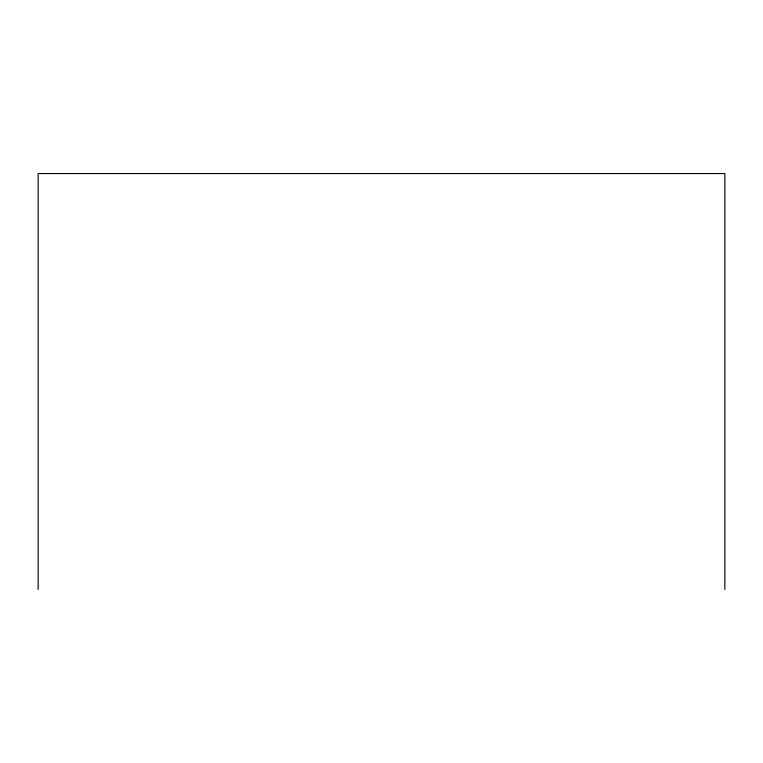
<?xml version="1.0" encoding="UTF-8"?>
<svg xmlns="http://www.w3.org/2000/svg" width="763" height="763" viewBox="0 0 763 763"><rect width="100%" height="100%" fill="white"/><g stroke="black" fill="none" stroke-linecap="round" stroke-linejoin="round"><path stroke-width="1.14" d="M724.85 589.456L724.85 173.544L38.15 173.544L38.15 589.456"/></g></svg>
